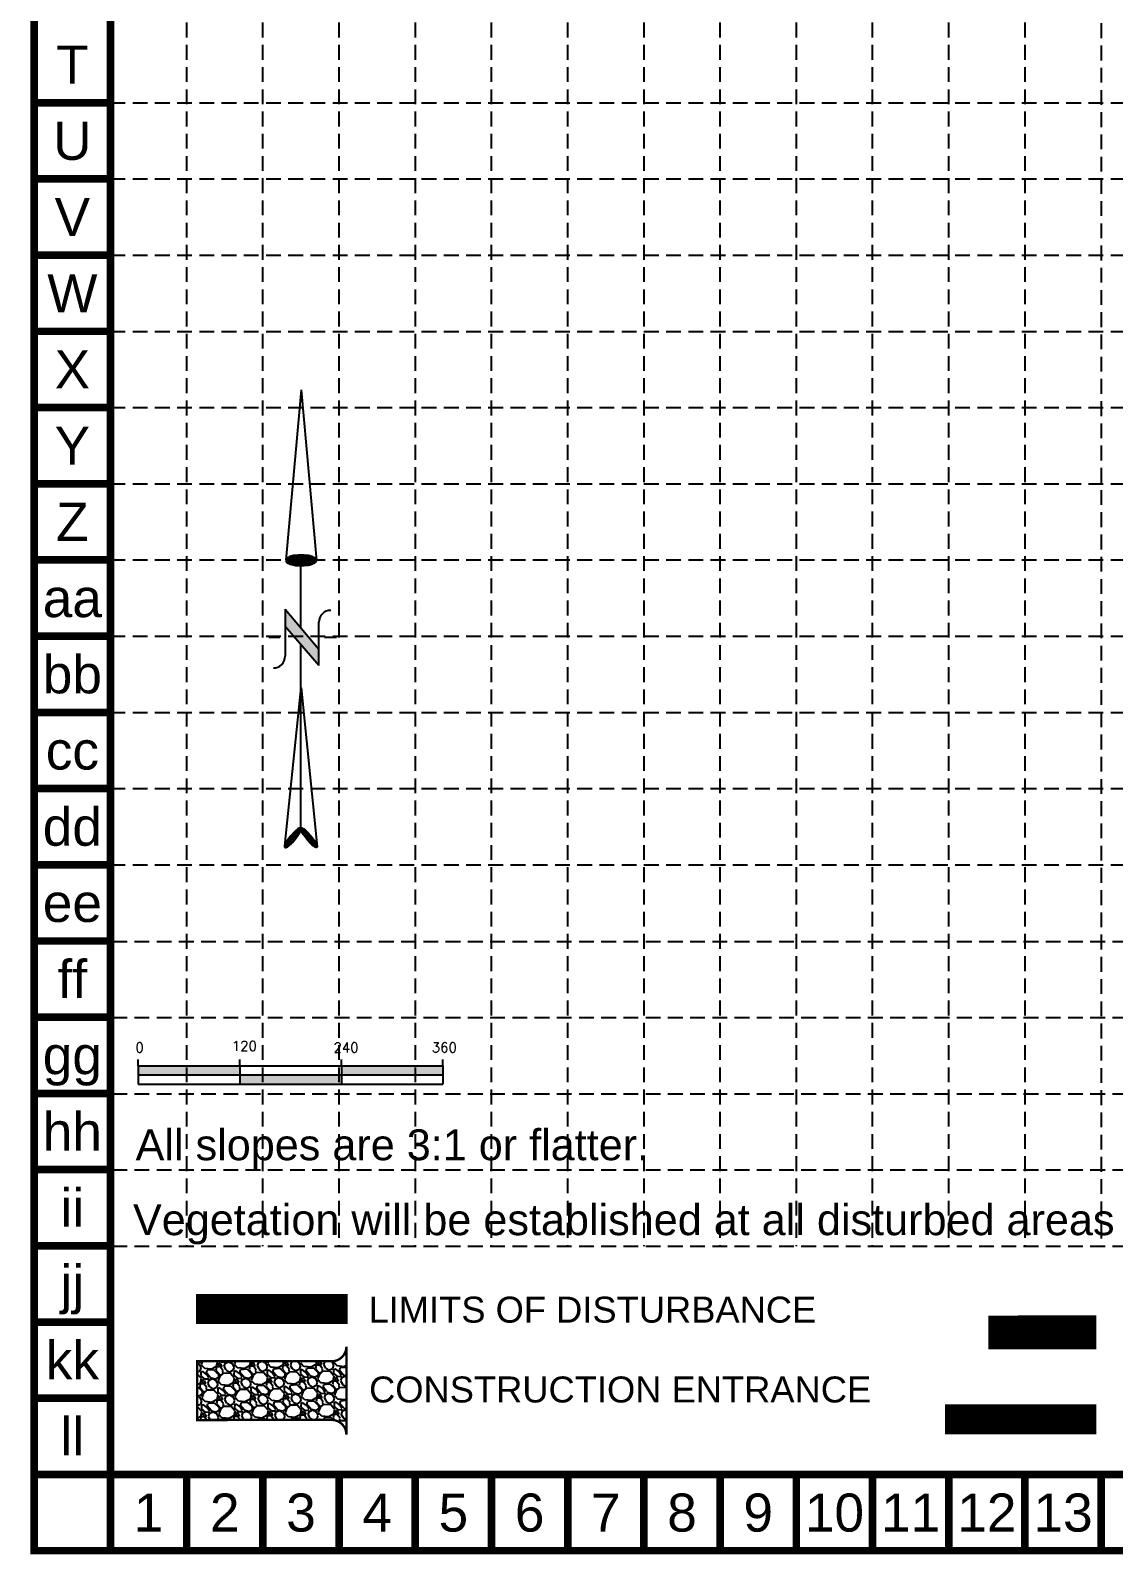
# Model space of a CAD drawing. Header units: inches. Extents: x 45655 to 51424, y 20024 to 23633.
# Drawn here: x 45655 to 46934, y 20024 to 21824 of the extents above; entities that cross this region are included whole.
import ezdxf
from ezdxf.enums import TextEntityAlignment as Align

# ---------------------------------------------------------------- set-up
doc = ezdxf.new("R2010")
doc.units = ezdxf.units.IN
doc.header["$MEASUREMENT"] = 0
doc.linetypes.add('DASHED2', pattern=[0.375, 0.25, -0.125])
doc.linetypes.add('HIDDEN', pattern=[0.375, 0.25, -0.125])
doc.layers.add('100-Yr Floodplain', color=5, linetype='DASHED2', lineweight=60)
for name, color, linetype in [('BASE', 7, 'Continuous'), ('GRID', 254, 'HIDDEN'), ('LEGEND', 7, 'Continuous'), ('NARROW', 7, 'Continuous')]:
    doc.layers.add(name, color=color, linetype=linetype)
doc.styles.add('L120', font='simplex.shx', dxfattribs={"height": 4.8})
doc.styles.add("L200'", font='ARIAL.TTF', dxfattribs={"height": 0.001969})
doc.styles.get("Standard").update_dxf_attribs({"font": 'ARIAL.TTF'})

# ---------------------------------------------------------------- blocks, each defined once
blk = doc.blocks.new('North Arrow')
at = {"layer": 'NARROW'}
for p, q in [((32.43, 3.06), (32.43, 4.63)), ((0, 0), (22.36, 2)), ((28.77, -2.09), (34.02, 2.32)), ((36.18, 2.33), (30.46, 2.33)), ((36.16, 2.32), (31.04, -2.09)), ((39.1, 0.01), (59.96, 2.11)), ((0, 0), (22.33, -2.02)), ((31.2, -0.05), (21.66, -0.05)), ((21.66, -0.05), (21.66, -0.05)), ((57.45, -0.05), (33.41, -0.05)), ((59.83, -2.14), (39.04, -0.01)), ((57.69, -0.03), (57.77, -0.01)), ((57.77, -0.05), (57.69, -0.03)), ((28.77, -2.09), (34.95, -2.09)), ((32.43, -4.26), (32.43, -2.8))]:
    blk.add_line(p, q, dxfattribs=at)
blk.add_lwpolyline([(22.36, -2.03), (22.59, -1.93, 0.091577), (22.87, -1.44, 0.048306), (23.03, -0.75), (23.07, -0.01), (23.01, 0.82, 0.048306), (22.87, 1.42, 0.091577), (22.59, 1.91), (22.36, 2.01), (22.14, 1.91, 0.091577), (21.86, 1.42, 0.048306), (21.72, 0.82), (21.66, -0.01), (21.72, -0.83, 0.048306), (21.86, -1.44, 0.091577), (22.14, -1.93)], format="xyb", close=True, dxfattribs=at)
for points in [[(57.46, -0.03), (57.44, 0.08, -0.066818), (57.67, 0.47, -0.03073), (58.01, 0.84), (58.52, 1.29), (59.07, 1.7, -0.03073), (59.5, 1.95, -0.066818), (59.93, 2.1), (60.04, 2.06)], [(60.04, 2.06), (60.05, 1.95, -0.066818), (59.82, 1.56, -0.03073), (59.43, 1.14), (58.97, 0.74), (58.42, 0.33, -0.03073), (57.99, 0.08, -0.036692), (57.76, -0.02)], [(57.46, -0.04), (57.44, -0.15, 0.066818), (57.67, -0.54, 0.03073), (58.01, -0.9), (58.52, -1.36), (59.07, -1.77, 0.03073), (59.5, -2.02, 0.066818), (59.93, -2.17), (60.04, -2.13)], [(60.04, -2.13), (60.05, -2.01, 0.066818), (59.82, -1.63, 0.03073), (59.43, -1.2), (58.97, -0.8), (58.42, -0.4, 0.03073), (57.99, -0.15, 0.036692), (57.76, -0.05)]]:
    blk.add_lwpolyline(points, format="xyb", dxfattribs=at)
for centre, start, end in [((30.46, 3.86), 178.8769, 270), ((34.95, -3.62), 358.8769, 90)]:
    blk.add_arc(centre, 1.53, start, end, dxfattribs=at)
for points in [[(22.87, 1.44), (22.14, 1.91), (22.59, 1.91), (22.36, 2)], [(31.05, -2.09), (36.15, 2.36), (28.75, -2.06), (34.01, 2.36)], [(59.81, 1.55), (59.49, 1.95), (59.93, 1.73), (59.69, 2.04)], [(59.93, 1.73), (59.69, 2.04), (60.05, 1.94), (59.93, 2.1)], [(60.05, 1.94), (59.93, 2.1), (60.04, 2.06)], [(23.03, -0.76), (21.67, -0.05), (23.07, -0.05), (21.72, 0.82)], [(23.07, -0.05), (21.72, 0.82), (23.02, 0.75), (21.85, 1.42)], [(23.02, 0.75), (21.85, 1.42), (22.87, 1.44), (22.14, 1.91)], [(57.44, 0.08), (57.7, -0.01), (57.5, 0.21), (57.77, -0.01)], [(57.45, -0.04), (57.69, -0.02), (57.44, 0.08), (57.7, -0.01)], [(57.5, 0.21), (57.77, -0.01), (57.6, 0.39), (57.94, 0.06)], [(57.6, 0.39), (57.94, 0.06), (57.68, 0.5), (58.07, 0.13)], [(57.68, 0.5), (58.07, 0.13), (57.84, 0.66), (58.29, 0.26)], [(57.84, 0.66), (58.29, 0.26), (58.03, 0.86), (58.52, 0.41)], [(58.03, 0.86), (58.52, 0.41), (58.26, 1.07), (58.73, 0.57)], [(58.26, 1.07), (58.73, 0.57), (58.52, 1.3), (59.05, 0.81)], [(58.52, 1.3), (59.05, 0.81), (58.7, 1.42), (59.26, 0.99)], [(59.26, 1), (58.69, 1.42), (59.45, 1.15), (59, 1.65)], [(59.45, 1.15), (59, 1.65), (59.62, 1.34), (59.28, 1.82)], [(59.62, 1.34), (59.28, 1.82), (59.81, 1.55), (59.49, 1.95)], [(22.87, -1.44), (21.72, -0.87), (23.03, -0.76), (21.67, -0.05)], [(22.58, -1.93), (21.86, -1.45), (22.87, -1.44), (21.72, -0.87)], [(22.36, -2.01), (22.14, -1.93), (22.58, -1.93), (21.86, -1.45)], [(57.44, -0.14), (57.69, -0.02), (57.45, -0.04), (57.69, -0.02)], [(57.46, -0.19), (57.7, -0.03), (57.44, -0.14), (57.69, -0.02)], [(57.53, -0.33), (57.76, -0.05), (57.46, -0.19), (57.7, -0.03)], [(57.63, -0.48), (57.9, -0.1), (57.53, -0.33), (57.76, -0.05)], [(57.78, -0.66), (58.09, -0.2), (57.63, -0.48), (57.9, -0.1)], [(57.97, -0.87), (58.34, -0.35), (57.78, -0.66), (58.09, -0.2)], [(58.24, -1.11), (58.61, -0.54), (57.97, -0.87), (58.34, -0.35)], [(58.61, -1.43), (58.93, -0.77), (58.24, -1.11), (58.61, -0.54)], [(58.91, -1.64), (59.2, -1), (58.61, -1.43), (58.93, -0.77)], [(59.12, -1.79), (59.57, -1.36), (58.92, -1.65), (59.2, -1.01)], [(59.35, -1.93), (59.81, -1.62), (59.12, -1.79), (59.57, -1.36)], [(59.54, -1.32), (59.41, -1.18), (59.21, -1.01)], [(59.58, -2.05), (59.93, -1.79), (59.35, -1.93), (59.81, -1.62)], [(59.78, -2.13), (60.05, -2.01), (59.58, -2.05), (59.93, -1.79)], [(59.92, -2.17), (60.04, -2.13), (59.78, -2.13), (60.05, -2.01)]]:
    blk.add_solid(points, dxfattribs=at)

msp = doc.modelspace()

# ---------------------------------------------------------------- hatches: boundary and pattern name
h = msp.add_hatch(color=7)
h.paths.add_polyline_path([(45901.9, 20590.5), (45901.9, 20601.3), (45781.9, 20601.3), (45781.9, 20590.5)])
h.paths.add_polyline_path([(45901.9, 20590.5), (45901.9, 20579.7), (46021.9, 20579.7), (46021.9, 20590.5)])
h.paths.add_polyline_path([(46021.9, 20601.3), (46021.9, 20590.5), (46141.9, 20590.5), (46141.9, 20601.3)])
at = {"layer": 'LEGEND'}
h = msp.add_hatch(dxfattribs=at)
h.set_pattern_fill('GRAVEL', color=27, scale=27.725211, angle=-43.9343, style=0)
h.set_pattern_definition([(184.078545, (7098.4154, 3411.7182), (-332.85734019, -25.80025035), [3.730039, -369.27453]), (141.0354448, (7094.6948, 3411.453), (258.82772048, -210.874090787), [6.400864, -633.685351]), (88.576145, (7089.7179, 3415.478), (-11.94418598, -411.99180046), [4.513332, -446.820393]), (223.339445, (7077.122, 3417.9889), (404.698913175, 380.08212001), [5.828893, -577.060295]), (248.899445, (7072.8826, 3413.9884), (131.00989217, 335.774596114), [5.715691, -565.85418]), (313.339445, (7070.825, 3408.6559), (-380.08212001, 404.698913175), [5.828893, -577.060295]), (353.7599448, (7074.8254, 3404.4166), (-451.923636931, 50.417471933), [7.708413, -763.132256]), (28.3210448, (7082.4882, 3403.5787), (562.968041691, 304.59370849), [7.277535, -720.476242]), (77.495345, (7088.8946, 3407.0313), (90.348748187, 413.45042889), [5.848633, -579.015338]), (131.302145, (7090.161, 3412.7412), (200.38880873, -231.56896253), [6.677118, -327.178648]), (178.4631448, (7085.75385, 3417.7573), (-451.194387416, 11.214851426), [8.634962, -854.861839]), (94.879845, (7096.696, 3398.745), (-24.34173632, 254.45217846), [2.947218, -291.7758]), (127.534945, (7096.4452, 3401.6815), (221.08365693, -290.00847808), [5.607064, -555.100624]), (181.065745, (7093.03, 3406.128), (-19.236659, -19.965941), [3.920927, -35.288427]), (159.264345, (7093.94, 3409.8703), (138.3029979, -56.25136247), [2.111497, -209.03742]), (247.867145, (7091.965, 3410.618), (37.7440304, 79.1344599), [2.986088, -146.31875]), (347.029545, (7090.84, 3407.852), (98.37111706, -17.77800123), [4.849943, -156.814433]), (117.630845, (7095.566, 3406.763), (20.6952558, -58.4392162), [3.50699, -84.167836]), (332.455245, (7080.385, 3421.7751), (257.3692066, -132.468910576), [4.912907, -486.379085]), (26.411945, (7084.741, 3419.5032), (-291.466863096, -142.67880314), [4.121658, -408.043247]), (249.264345, (7099.4137, 3410.7564), (56.25136247, 138.3029979), [4.222966, -206.92595]), (299.676245, (7097.9185, 3406.807), (-141.949571326, 252.26422651), [4.912907, -486.379085]), (295.509745, (7068.4582, 3409.3962), (-61.35648113, 136.11508769), [4.737684, -232.146633]), (250.840845, (7070.4986, 3405.1204), (111.77372812, 315.80846077), [3.96964, -392.994973]), (22.867145, (7080.3767, 3390.598), (136.11515342, 61.3563364), [4.222966, -206.92595]), (333.419745, (7084.2678, 3392.2391), (-336.503693646, 170.21289471), [4.647605, -460.111638]), (25.509745, (7070.5934, 3400.024), (-136.11508769, -61.35648113), [2.368842, -234.515475]), (57.375645, (7079.1787, 3391.7523), (56.98073774, 99.1003601), [1.413709, -139.957671]), (122.029545, (7079.941, 3392.943), (40.6611992, -77.6758641), [5.715691, -108.598267]), (142.074745, (7076.9095, 3397.7886), (218.89597959, -172.40060058), [5.296902, -524.392513]), (259.755845, (7089.109, 3406.055), (18.5073356, 59.1685385), [3.998585, -95.966078]), (309.2229448, (7088.3977, 3402.12), (300.947414845, -366.955111122), [6.981042, -691.121953]), (17.011145, (7092.812, 3396.712), (-214.52031434, -62.8149382), [2.854477, -282.594041]), (46.065745, (7095.542, 3397.547), (-0.729282, 39.202587), [1.663513, -26.061699]), (76.322145, (7077.0873, 3398.7723), (-54.79297968, -216.70810272), [3.851697, -381.319249]), (4.078545, (7077.998, 3402.5148), (332.85734019, 25.80025035), [7.460078, -365.54449]), (316.065745, (7085.44, 3403.045), (39.202587, 0.729282), [7.208555, -20.516656]), (281.370545, (7090.6304, 3398.0438), (-65.00249645, 332.12812926), [4.383744, -433.99033]), (210.120345, (7091.4947, 3393.746), (-96.91254523, -60.62709006), [4.036846, -197.805742]), (163.7117448, (7088.0029, 3391.7204), (-571.719346545, 165.836820152), [6.572677, -650.696127]), (131.4918448, (7081.6941, 3393.5638), (-240.32060712, 270.042325575), [6.953455, -688.391325])])
edge = h.paths.add_edge_path()
edge.add_line((46027.8, 20165.6), (46027.8, 20269.6))
edge.add_arc((46010.5, 20269.6), 17.3, -89.9609, 0, ccw=False)
edge.add_line((46010.5, 20252.3), (45851.7, 20252.3))
edge.add_line((45851.7, 20252.3), (45851.7, 20182.9))
edge.add_line((45851.7, 20182.9), (46010.5, 20183))
edge.add_arc((46010.5, 20165.6), 17.3, 0, 90.0391, ccw=False)

# ---------------------------------------------------------------- linework, layer by layer
at = {"color": 7}
for p, q in [((45781.9, 20601.3), (45781.9, 20608.5)), ((45901.9, 20601.3), (45901.9, 20608.5)), ((46021.9, 20601.3), (46021.9, 20608.5)), ((46141.9, 20601.3), (46141.9, 20608.5)), ((45781.9, 20601.3), (45901.9, 20601.3)), ((45781.9, 20601.3), (45781.9, 20579.7)), ((45781.9, 20590.5), (46141.9, 20590.5)), ((45901.9, 20601.3), (46141.9, 20601.3)), ((45901.9, 20601.3), (45901.9, 20579.7)), ((46021.9, 20601.3), (46021.9, 20579.7)), ((46141.9, 20601.3), (46141.9, 20579.7)), ((45781.9, 20579.7), (45901.9, 20579.7)), ((45901.9, 20579.7), (46141.9, 20579.7))]:
    msp.add_line(p, q, dxfattribs=at)
at = {"layer": '100-Yr Floodplain', "color": 4, "const_width": 40, "flags": 128}
msp.add_lwpolyline([(46786, 20286.3), (46913.5, 20286.4)], dxfattribs=at)
at = {"layer": 'BASE', "const_width": 9}
for points in [[(45659.2, 20028.6), (51419.2, 20028.6), (51419.2, 23628.6), (45659.2, 23628.6)], [(45749.2, 20118.6), (51329.2, 20118.6), (51329.2, 23538.6), (45749.2, 23538.6)]]:
    msp.add_lwpolyline(points, close=True, dxfattribs=at)
for points in [[(45749.2, 21738.6), (45659.2, 21738.6)], [(45749.2, 21648.6), (45659.2, 21648.6)], [(45749.2, 21558.6), (45659.2, 21558.6)], [(45749.2, 21468.6), (45659.2, 21468.6)], [(45749.2, 21378.6), (45659.2, 21378.6)], [(45749.2, 21288.6), (45659.2, 21288.6)], [(45749.2, 21198.6), (45659.2, 21198.6)], [(45749.2, 21108.6), (45659.2, 21108.6)], [(45749.2, 21018.6), (45659.2, 21018.6)], [(45749.2, 20928.6), (45659.2, 20928.6)], [(45749.2, 20838.6), (45659.2, 20838.6)], [(45749.2, 20748.6), (45659.2, 20748.6)], [(45749.2, 20658.6), (45659.2, 20658.6)], [(45749.2, 20568.6), (45659.2, 20568.6)], [(45749.2, 20478.6), (45659.2, 20478.6)], [(45749.2, 20388.6), (45659.2, 20388.6)], [(45749.2, 20298.6), (45659.2, 20298.6)], [(45749.2, 20208.6), (45659.2, 20208.6)], [(45749.2, 20118.6), (45659.2, 20118.6)], [(45749.2, 20028.6), (45749.2, 20118.6)], [(45839.2, 20028.6), (45839.2, 20118.6)], [(45929.2, 20028.6), (45929.2, 20118.6)], [(46019.2, 20028.6), (46019.2, 20118.6)], [(46109.2, 20028.6), (46109.2, 20118.6)], [(46199.2, 20028.6), (46199.2, 20118.6)], [(46289.2, 20028.6), (46289.2, 20118.6)], [(46379.2, 20028.6), (46379.2, 20118.6)], [(46469.2, 20028.6), (46469.2, 20118.6)], [(46559.2, 20028.6), (46559.2, 20118.6)], [(46649.2, 20028.6), (46649.2, 20118.6)], [(46739.2, 20028.6), (46739.2, 20118.6)], [(46829.2, 20028.6), (46829.2, 20118.6)], [(46919.2, 20028.6), (46919.2, 20118.6)]]:
    msp.add_lwpolyline(points, dxfattribs=at)
at = {"layer": 'GRID', "linetype": 'HIDDEN', "ltscale": 70}
for p, q in [((45838.9, 23539.4), (45838.9, 20388.2)), ((45928.9, 23539.4), (45928.9, 20388.2)), ((46018.9, 23539.4), (46018.9, 20388.2)), ((46108.9, 23539.4), (46108.9, 20388.2)), ((46198.9, 23539.4), (46198.9, 20388.2)), ((46288.9, 23539.4), (46288.9, 20388.2)), ((46378.9, 23539.4), (46378.9, 20388.2)), ((46468.9, 23539.4), (46468.9, 20388.2)), ((46558.9, 23539.4), (46558.9, 20388.2)), ((46648.9, 23539.4), (46648.9, 20388.2)), ((46738.9, 23539.4), (46738.9, 20388.2)), ((46828.9, 23539.4), (46828.9, 20388.2)), ((46919.2, 23538.6), (46919.2, 20388.2)), ((45749.2, 21738.6), (51329.2, 21738.6)), ((45749.2, 21648.6), (51329.2, 21648.6)), ((45749.2, 21558.6), (51329.2, 21558.6)), ((45749.2, 21468.6), (51329.2, 21468.6)), ((45749.2, 21378.6), (51329.2, 21378.6)), ((45749.2, 21288.6), (51329.2, 21288.6)), ((45749.2, 21198.6), (51329.2, 21198.6)), ((45749.2, 21108.6), (51329.2, 21108.6)), ((45749.2, 21018.6), (51329.2, 21018.6)), ((45749.2, 20928.6), (51329.2, 20928.6)), ((45749.2, 20838.6), (51329.2, 20838.6)), ((45751.3, 20748.2), (51331.3, 20748.2)), ((45751.3, 20658.2), (51331.3, 20658.2)), ((45751.3, 20568.2), (51331.3, 20568.2)), ((45751.3, 20478.2), (51331.3, 20478.2)), ((45751.3, 20388.2), (51331.3, 20388.2))]:
    msp.add_line(p, q, dxfattribs=at)
at = {"layer": 'LEGEND', "color": 1, "linetype": 'HIDDEN', "ltscale": 120, "const_width": 35.6}
msp.add_lwpolyline([(45850.4, 20313.9), (46029.2, 20313.9)], dxfattribs=at)
at = {"layer": 'LEGEND', "color": 27, "const_width": 2.77}
msp.add_lwpolyline([(46027.8, 20165.6), (46027.8, 20269.6, -0.414014), (46010.5, 20252.3), (45851.7, 20252.3), (45851.7, 20182.9), (46010.5, 20183, -0.414413)], format="xyb", close=True, dxfattribs=at)
at = {"layer": 'LEGEND', "color": 200, "const_width": 35.6}
msp.add_lwpolyline([(46734.7, 20183.7), (46913.6, 20183.7)], dxfattribs=at)

# ---------------------------------------------------------------- block references
at = {"layer": 'BASE', "xscale": 9, "yscale": 9, "zscale": 9.00000000000091, "rotation": 270}
msp.add_blockref('North Arrow', (45974.4, 21399.4), dxfattribs=at)

# ---------------------------------------------------------------- texts
at = {"color": 7, "style": 'L120'}
for s, height, p in [('0', 11.5, (45778.7, 20617.1)), ('120', 11.52, (45892.5, 20618.9)), ('240', 11.52, (46012.6, 20617.1)), ('360', 11.52, (46128.7, 20617.1))]:
    msp.add_text(s, height=height, dxfattribs=at).set_placement(p)
at = {"layer": 'BASE'}
for s, p in [('T', (45704.2, 21783.6)), ('U', (45704.2, 21693.6)), ('V', (45704.2, 21603.6)), ('W', (45704.2, 21513.6)), ('X', (45704.2, 21423.6)), ('Y', (45704.2, 21333.6)), ('Z', (45704.2, 21243.6)), ('aa', (45704.2, 21153.6)), ('bb', (45704.2, 21063.6)), ('cc', (45704.2, 20973.6)), ('dd', (45704.2, 20883.6)), ('ee', (45704.2, 20793.6)), ('ff', (45704.2, 20703.6)), ('gg', (45704.2, 20613.6)), ('hh', (45704.2, 20523.6)), ('ii', (45704.2, 20433.6)), ('jj', (45704.2, 20343.6)), ('kk', (45704.2, 20253.6)), ('ll', (45704.2, 20163.6)), ('1', (45794.2, 20073.6)), ('2', (45884.2, 20073.6)), ('3', (45974.2, 20073.6)), ('4', (46064.2, 20073.6)), ('5', (46154.2, 20073.6)), ('6', (46244.2, 20073.6)), ('7', (46334.2, 20073.6)), ('8', (46424.2, 20073.6)), ('9', (46514.2, 20073.6)), ('10', (46604.2, 20073.6)), ('11', (46694.2, 20073.6)), ('12', (46784.2, 20073.6)), ('13', (46874.2, 20073.6))]:
    msp.add_text(s, height=45, dxfattribs=at).set_placement(p, align=Align.MIDDLE_CENTER)
at = {"layer": 'BASE', "color": 7, "style": "L200'"}
for s, p in [('All slopes are 3:1 or flatter.', (45778.9, 20489.7)), ('Vegetation will be established at all disturbed areas after rough grade is complete.', (45775.8, 20401.2))]:
    msp.add_text(s, height=36.499, dxfattribs=at).set_placement(p)
at = {"layer": 'LEGEND', "style": "L200'"}
for s, p in [('LIMITS OF DISTURBANCE', (46054, 20297.9)), ('CONSTRUCTION ENTRANCE', (46054.6, 20203.6))]:
    msp.add_text(s, height=30.689, dxfattribs=at).set_placement(p)

doc.saveas('drawing.dxf')
